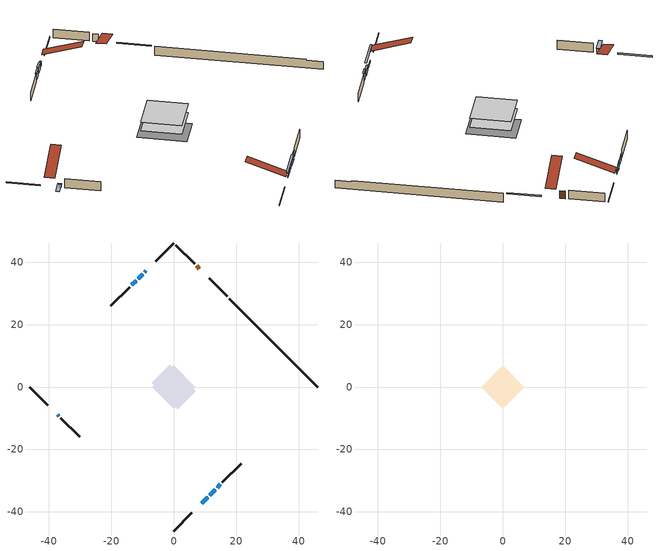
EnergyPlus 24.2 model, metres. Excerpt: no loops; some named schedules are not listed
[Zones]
conditioned space
 floor adiabatic (AdiabaticFloorConstruction): -6.96,0 0,6.96 6.96,0 0,-6.96 z0.61
 floor foundation (Slab1 construction): -7.09,1.32 -1.32,7.09 7.09,-1.32 1.32,-7.09 z-1.83
 wall outside (RimJoist1 construction): 0,-46.12 5.81,-40.31 / -46.12,0 -40.31,-5.81 / 0,46.12 -5.81,40.31 / 17.12,29 11.31,34.81 z0.61:0.91
 wall outside (AdiabaticWallConstruction 1): 8.21,37.91 7.32,38.8 z0.61:2.64
 wall outside (AdiabaticWallConstruction): -8.91,37.21 -9.29,36.83 / -37.21,-8.91 -36.83,-9.29 z0.61:1.5; 8.91,-37.21 10.85,-35.27 z0.61:1.09; -9.94,36.17 -11.38,34.74 / -12.04,34.08 -13.44,32.68 z0.61:2.13; 11.51,-34.61 13.23,-32.88 z0.61:1.6; 13.89,-32.23 14.95,-31.16 z0.61:2.62
 wall outside (Wall1 construction): 15.61,-30.51 21.61,-24.51 / -36.17,-9.94 -30.17,-15.95 / -14.09,32.02 -20.1,26.02 / 6.66,39.46 0.66,45.46 z0.61:3.05
 wall foundation (FoundationWall1 construction): 17.78,28.34,-1.83 17.78,28.34,0.61 43.28,2.83,0.61 43.28,2.83,0.28 46.12,0,0.28 46.12,0,-1.83
 window (WindowConstruction 4): -8.91,37.21 -9.29,36.83 z0.61:1.5
 window (WindowConstruction 6): 8.91,-37.21 10.85,-35.27 z0.61:1.09
 window (WindowConstruction 5): -37.21,-8.91 -36.83,-9.29 z0.61:1.5
 window (WindowConstruction): -9.94,36.17 -11.38,34.74 z0.61:2.13
 window (WindowConstruction 1): -12.04,34.08 -13.44,32.68 z0.61:2.13
 window (WindowConstruction 2): 11.51,-34.61 13.23,-32.88 z0.61:1.6
 window (WindowConstruction 3): 13.89,-32.23 14.95,-31.17 z0.61:2.62
 door (Door): 8.21,37.91 7.32,38.8 z0.61:2.64
 ceiling adiabatic (AdiabaticFloorConstruction): 0,-6.96 6.96,0 0,6.96 -6.96,0 z0.61
attic - vented
 floor to conditioned space (Floor1 construction Reversed): -6.96,0 0,6.96 6.96,0 0,-6.96 z3.05
 roof outside (Roof1 construction): 8.25,-37.86,3.05 1.47,-31.08,6.24 -0.31,-32.87,6.24 6.47,-39.65,3.05; -37.86,-8.25,3.05 -31.08,-1.47,6.24 -32.87,0.31,6.24 -39.65,-6.47,3.05; -8.25,37.86,3.05 -1.47,31.08,6.24 0.31,32.87,6.24 -6.47,39.65,3.05; 8.87,37.25,3.05 2.08,30.47,6.24 3.87,28.68,6.24 10.65,35.46,3.05
shading: -9.43,36.69 -8.77,37.35 -9.06,37.64 -9.72,36.98 z1.7; 12.72,-33.4 7.04,-39.07 7.34,-39.36 13.01,-33.69 z3.73; -36.69,-9.43 -37.35,-8.77 -39.94,-11.36 -39.28,-12.02 z1.7; -11.52,34.59 -9.8,36.31 -10.09,36.61 -11.81,34.89 z2.34; -13.58,32.54 -11.89,34.22 -12.19,34.51 -13.87,32.83 z2.34; 13.38,-32.74 11.37,-34.75 11.66,-35.04 13.67,-33.03 z1.8; 15.09,-31.02 13.75,-32.37 14.04,-32.66 15.38,-31.31 z2.82
[Building]
Building 1: Terrain=Suburbs
[Site:Location]
Quebec Intl AP_QC: Latitude {deg}=46.8; Longitude {deg}=-71.38; Time Zone {hr}=-5; Elevation {m}=74; Keep Site Location Information=Yes
[Site:GroundTemperature:Shallow]
0.0108218, -2.24938, -2.43038, -1.3578, 2.94801, 7.23376, 10.9493, 13.303, 13.5029, 11.5886, 7.96783, 3.81355
[Site:WaterMainsTemperature]
Calculation Method=Schedule; Temperature Schedule=mains temperature schedule
[Material] Roughness=Rough; Thermal Absorptance=0.9
Name | Thickness {m} | Conductivity {W/m-K} | Density {kg/m3} | Specific Heat {J/kg-K} | Solar Absorptance | Visible Absorptance
asphalt or fiberglass shingles | 0.00635 | 0.162714 | 1121.4 | 1465.45 | 0.4 | 0.4
ceiling loosefill ins | 0.254 | 0.0480833 | 16.02 | 1046.75 | 0.7 | 0.7
ceiling stud and cavity | 0.1397 | 0.0918254 | 65.682 | 1177.47 | 0.7 | 0.7
concrete 4.0 in. | 0.1016 | 1.803125 | 2242.8 | 837.4 | 0.7 | 0.7
concrete 8.0 in. | 0.2032 | 1.803125 | 2242.8 | 837.4 | 0.7 | 0.7
door material | 0.04445 | 0.188738 | 512.64 | 1214.23 | 0.7 | 0.7
exterior vertical ins | 0.0274873 | 0.029427 | 32.04 | 1214.23 | 0.7 | 0.7
floor covering | 0.0127 | 0.0433444 | 54.468 | 1339.84 | 0.6 | 0.6
floor rigid ins; wall rigid ins 1 | 0.512978 | 0.029427 | 32.04 | 1214.23 | 0.7 | 0.7
floor stud and cavity | 0.1397 | 1.75129 | 37.0049 | 1207.88 | 0.7 | 0.7
furniture material conditioned space 1 | 0.1524 | 0.115458 | 640.8 | 1214.23 | 0.6 | 0.6
gypsum board | 0.0127 | 0.160291 | 801 | 837.4 | 0.6 | 0.6
gypsum board 1 | 0.0127 | 0.160291 | 801 | 837.4 | 0.7 | 0.7
osb sheathing 0.5 in. | 0.0127 | 0.115458 | 512.64 | 1214.23 | 0.7 | 0.7
osb sheathing 0.75 in. | 0.01905 | 0.115458 | 512.64 | 1214.23 | 0.7 | 0.7
osb sheathing 2.0 in. | 0.0508 | 0.115458 | 512.64 | 1214.23 | 0.7 | 0.7
rim joist rigid ins; wall rigid ins | 0.051816 | 0.029427 | 32.04 | 1214.23 | 0.7 | 0.7
rim joist stud and cavity | 0.0508 | 0.0596592 | 125.044 | 1163.47 | 0.6 | 0.6
wall stud and cavity | 0.1397 | 0.219171 | 139.0536 | 1170.24 | 0.7 | 0.7
wall stud and cavity 1 | 0.0889 | 0.380278 | 52.3479 | 1209.89 | 0.7 | 0.7
wall stud and cavity 2 | 0.0889 | 0.391764 | 83.0341 | 1211.67 | 0.7 | 0.7
wood siding | 0.0254 | 0.102417 | 544.68 | 1172.36 | 0.4 | 0.4
wood siding 1; wood siding 2; wood siding 3 | 0.0254 | 0.102417 | 544.68 | 1172.36 | 0.7 | 0.7
[WindowMaterial:SimpleGlazingSystem]
Name | U-Factor {W/m2-K} | Solar Heat Gain Coefficient
WindowMaterial | 2.1389 | 0.4
WindowMaterial 1 | 2.02534 | 0.43
WindowMaterial 2 | 2.26666 | 0.36
WindowMaterial 3 | 2.22691 | 0.38
WindowMaterial 4 | 6.78351 | 0.73
WindowMaterial 5 | 2.557939 | 0.29
[Construction]
AdiabaticFloorConstruction: floor stud and cavity, floor rigid ins, osb sheathing 0.75 in., floor covering
AdiabaticWallConstruction: wood siding 2, wall rigid ins 1, wall stud and cavity 1, gypsum board
AdiabaticWallConstruction 1: wood siding 3, wall rigid ins 1, wall stud and cavity 1, gypsum board
Door: door material
Floor1 construction Reversed: gypsum board, ceiling stud and cavity, ceiling loosefill ins
FoundationWall1 construction: concrete 8.0 in., gypsum board 1
furniture construction conditioned space 1: furniture material conditioned space 1
PartitionWallConstruction: gypsum board, wall stud and cavity 2, gypsum board
RimJoist1 construction: wood siding 1, rim joist rigid ins, osb sheathing 2.0 in., rim joist stud and cavity
Roof1 construction: asphalt or fiberglass shingles
Slab1 construction: concrete 4.0 in.
Wall1 construction: wood siding, wall rigid ins, osb sheathing 0.5 in., wall stud and cavity, gypsum board
WindowConstruction: WindowMaterial
WindowConstruction 1: WindowMaterial 1
WindowConstruction 2: WindowMaterial 2
WindowConstruction 3: WindowMaterial 3
WindowConstruction 4; WindowConstruction 5: WindowMaterial 4
WindowConstruction 6: WindowMaterial 5
[Zone] Multiplier=1; Part of Total Floor Area=Yes
Name | Volume {m3}
attic - vented | 50.2885
conditioned space | 497.2
[Space]
Name | Zone | Volume {m3}
attic - vented 1 | attic - vented | 50.2885
conditioned space 1 | conditioned space | 497.2
[ZoneInfiltration:EffectiveLeakageArea]
infil attic - vented 1: Zone or Space=attic - vented 1; Schedule=Always On Discrete; Effective Air Leakage Area {cm2}=3578.58; Stack Coefficient=0.000222264; Wind Coefficient=1.00729e-05
[ZoneMixing]
whole house fan mix: Zone or Space=attic - vented; Schedule=Always On Continuous; Design Flow Rate Calculation Method=Flow/Zone; Design Flow Rate {m3/s}=0; Source Zone or Space=conditioned space
[SurfaceProperty:ExposedFoundationPerimeter]
Slab1: Exposed Perimeter Calculation Method=TotalExposedPerimeter; Total Exposed Perimeter {m}=40.08
[InternalMass] Zone or ZoneList=conditioned space; Space or SpaceList=conditioned space 1
Name | Construction | Surface Area {m2}
furniture mass conditioned space 1 | furniture construction conditioned space 1 | 77.5212
partition wall mass | PartitionWallConstruction | 193.803
[Lights]
interior lighting: Zone or ZoneList or Space or SpaceList=conditioned space 1; Schedule=interior lighting schedule; Design Level Calculation Method=LightingLevel; Lighting Level {W}=343.2; Return Air Fraction=0; Fraction Radiant=0.6; Fraction Visible=0.2; Fraction Replaceable=1
[People]
occupants: Zone or ZoneList or Space or SpaceList=conditioned space 1; Number of People Schedule=occupants schedule; Number of People Calculation Method=People; Number of People=3; Fraction Radiant=0.314171; Sensible Heat Fraction=0.56303; Activity Level Schedule=occupants activity schedule; Carbon Dioxide Generation Rate {m3/s-W}=0; Enable ASHRAE 55 Comfort Warnings=No; Mean Radiant Temperature Calculation Type=EnclosureAveraged
[ElectricEquipment] Zone or ZoneList or Space or SpaceList=conditioned space 1; Design Level Calculation Method=EquipmentLevel
Name | Schedule | Design Level {W} | Fraction Latent | Fraction Radiant | Fraction Lost
clothes dryer | clothes dryer schedule | 140.772 | 0.015 | 0.081 | 0.85
clothes washer | clothes washer schedule | 32.1985 | 0.03 | 0.162 | 0.7
cooking range | cooking range schedule | 215.147 | 0.08 | 0.432 | 0.2
dishwasher | dishwasher schedule | 66.8632 | 0.3 | 0.18 | 0.4
fridge | fridge schedule | 72.9452 | 0 | 0.6 | 0
mech vent bath fan 0 | mech vent bath fan 0 schedule | 50.2 | 0 | 0 | 1
mech vent house fan | mech vent house fan schedule | 0 | 0 | 0 | 1
mech vent house fan cfis | mech vent house fan cfis schedule | 0 | 0 | 0 | 0
mech vent range fan 0 | mech vent range fan 0 schedule | 57 | 0 | 0 | 1
misc plug loads | misc plug loads schedule | 494.7 | 0.045 | 0.513 | 0.1
whole house fan | Always On Discrete | 0 | 0 | 0 | 1
[OtherEquipment] Zone or ZoneList or Space or SpaceList=conditioned space 1; Design Level Calculation Method=EquipmentLevel
Name | Fuel Type | Schedule | Design Level {W} | Fraction Latent | Fraction Radiant | Fraction Lost
clothes dryer 1 | Electricity | clothes dryer schedule | 0 | 0.015 | 0.081 | 0.85
cooking range 1 | Electricity | cooking range schedule | 0 | 0.08 | 0.432 | 0.2
general water use latent | None | general water use schedule | 62.594 | 1 | 0 | 0
general water use sensible | None | general water use schedule | -61.6891 | 0 | 0.6 | 0
mech vent house fan latent load | None | Always On Discrete | 0 | 1 | 0 | 0
mech vent house fan sensible load | None | Always On Discrete | 0 | 0 | 0 | 0
water heater energy adjustment1 | Electricity | Always On Discrete | 0.01 | 0 | 0 | 1
[ZoneInfiltration:DesignFlowRate] Zone or ZoneList or Space or SpaceList=conditioned space 1; Schedule=Always On Discrete; Design Flow Rate Calculation Method=Flow/Zone; Design Flow Rate {m3/s}=0
infil flow; natural vent flow; whole house fan flow
[ZoneControl:Thermostat]
conditioned space Thermostat: Zone or ZoneList=conditioned space; Control Type Schedule=conditioned space Thermostat Schedule; Control 1=conditioned space temperature setpoint; Temperature Difference Between Cutout And Setpoint {deltaC}=0
[ZoneHVAC:Baseboard:Convective:Electric]
electric baseboard: Availability Schedule=Always On Discrete; Heating Design Capacity {W}=8423.45; Efficiency=1
[AirLoopHVAC:UnitarySystem]
unit heater unitary system: Control Type=Load; Controlling Zone or Thermostat Location=conditioned space; Dehumidification Control Type=None; Availability Schedule=Always On Discrete; Supply Fan=unit heater supply fan; Fan Placement=BlowThrough; Supply Air Fan Operating Mode Schedule=unit heater auto fan schedule; Heating Coil=unit heater htg coil; DX Heating Coil Sizing Ratio=1; Use DOAS DX Cooling Coil=No; Minimum Supply Air Temperature {C}=2; Latent Load Control=SensibleOnlyLoadControl; Cooling Supply Air Flow Rate Method=None; Heating Supply Air Flow Rate Method=SupplyAirFlowRate; Heating Supply Air Flow Rate {m3/s}=0.00141584; No Load Supply Air Flow Rate Method=SupplyAirFlowRate; No Load Supply Air Flow Rate {m3/s}=0; No Load Supply Air Flow Rate Control Set To Low Speed=Yes; Maximum Supply Air Temperature {C}=48.8889; Maximum Outdoor Dry-Bulb Temperature for Supplemental Heater Operation {C}=21; Ancillary On-Cycle Electric Power {W}=0; Ancillary Off-Cycle Electric Power {W}=0
[Fan:SystemModel]
unit heater supply fan: Availability Schedule=Always On Discrete; Design Maximum Air Flow Rate {m3/s}=0.00141584; Speed Control Method=Discrete; Electric Power Minimum Flow Rate Fraction=0.2; Design Pressure Rise {Pa}=500; Motor Efficiency=1; Motor In Air Stream Fraction=1; Design Electric Power Consumption {W}=Autosize; Design Power Sizing Method=PowerPerFlow; Electric Power Per Unit Flow Rate {W/(m3/s)}=28251.7; Electric Power Per Unit Flow Rate Per Unit Pressure {W/((m3/s)-Pa)}=1.66667; Fan Total Efficiency=0.7; Motor Loss Radiative Fraction=0; Number of Speeds=1; Speed Flow Fraction 1=1; Speed Electric Power Fraction 1=1
[Coil:Heating:Fuel]
unit heater htg coil: Availability Schedule=Always On Discrete; Fuel Type=OtherFuel1; Burner Efficiency=0.3; Nominal Capacity {W}=0.293071; On Cycle Parasitic Electric Load {W}=0; Off Cycle Parasitic Fuel Load {W}=0
[Zone equipment]
conditioned space: electric baseboard, unit heater unitary system
[Foundation:Kiva]
Foundation Kiva 1: Initial Indoor Air Temperature {C}=18; Wall Height Above Grade {m}=0.609996; Wall Depth Below Slab {m}=0.2032; Custom Block Material Name 1=exterior vertical ins; Custom Block Depth 1 {m}=2.43998; Custom Block X Position 1 {m}=0.2159; Custom Block Z Position 1 {m}=0
[Foundation:Kiva:Settings]
Soil Conductivity {W/m-K}=0.849921; Soil Density {kg/m3}=1842.3; Soil Specific Heat {J/kg-K}=418.7; Ground Solar Absorptivity=0.9; Ground Thermal Absorptivity=0.9; Ground Surface Roughness {m}=0.03; Far-Field Width {m}=40; Deep-Ground Boundary Condition=ZeroFlux; Deep-Ground Depth {m}=40; Minimum Cell Dimension {m}=0.2; Maximum Cell Growth Coefficient=3; Simulation Timestep=Timestep
[Exterior:Lights]
exterior lighting: Schedule=exterior lighting schedule; Design Level {W}=75.6
[EnergyManagementSystem:GlobalVariable]
infil_program_Qfan
infil_program_Qinf
natural_vent_program_Qnv
natural_vent_program_Qwhf
[EnergyManagementSystem:Sensor]
Name | Output:Variable or Output:Meter Index Key | Output:Variable or Output:Meter
airflow_gain | infil flow | Infiltration Sensible Heat Gain Energy
airflow_gain_1 | natural vent flow | Infiltration Sensible Heat Gain Energy
airflow_gain_2 | whole house fan flow | Infiltration Sensible Heat Gain Energy
airflow_loss | infil flow | Infiltration Sensible Heat Loss Energy
airflow_loss_1 | natural vent flow | Infiltration Sensible Heat Loss Energy
airflow_loss_2 | whole house fan flow | Infiltration Sensible Heat Loss Energy
clg_load_cond |  | Cooling:EnergyTransfer:Zone:CONDITIONED SPACE
clg_sp_s; clg_sp_s_1 | cooling setpoint | Schedule Value
clothes_dryer_exhaust_0_sch_s | clothes dryer exhaust 0 schedule | Schedule Value
conditioned_space_clg_unmet_s | conditioned space | Zone Cooling Setpoint Not Met Time
conditioned_space_htg_unmet_s | conditioned space | Zone Heating Setpoint Not Met Time
cool_season | cooling season schedule | Schedule Value
fridge_tin_s | conditioned space | Zone Mean Air Temperature
htg_load_cond |  | Heating:EnergyTransfer:Zone:CONDITIONED SPACE
htg_sp_s; htg_sp_s_1 | heating setpoint | Schedule Value
ig_ee_conv | clothes dryer | Electric Equipment Convective Heating Energy
ig_ee_conv_2 | cooking range | Electric Equipment Convective Heating Energy
ig_ee_conv_4 | fridge | Electric Equipment Convective Heating Energy
ig_ee_conv_5 | misc plug loads | Electric Equipment Convective Heating Energy
ig_ee_conv_6 | whole house fan | Electric Equipment Convective Heating Energy
ig_ee_rad | clothes dryer | Electric Equipment Radiant Heating Energy
ig_ee_rad_2 | cooking range | Electric Equipment Radiant Heating Energy
ig_ee_rad_4 | fridge | Electric Equipment Radiant Heating Energy
ig_ee_rad_5 | misc plug loads | Electric Equipment Radiant Heating Energy
ig_ee_rad_6 | whole house fan | Electric Equipment Radiant Heating Energy
ig_lgt_conv | interior lighting | Lights Convective Heating Energy
ig_lgt_rad | interior lighting | Lights Radiant Heating Energy
ig_lgt_vis | interior lighting | Lights Visible Radiation Heating Energy
ig_oe_conv | clothes dryer 1 | Other Equipment Convective Heating Energy
ig_oe_conv_1 | cooking range 1 | Other Equipment Convective Heating Energy
ig_oe_conv_2 | general water use latent | Other Equipment Convective Heating Energy
ig_oe_conv_3 | general water use sensible | Other Equipment Convective Heating Energy
ig_oe_conv_4 | water heater energy adjustment1 | Other Equipment Convective Heating Energy
ig_oe_rad | clothes dryer 1 | Other Equipment Radiant Heating Energy
ig_oe_rad_1 | cooking range 1 | Other Equipment Radiant Heating Energy
ig_oe_rad_2 | general water use latent | Other Equipment Radiant Heating Energy
ig_oe_rad_3 | general water use sensible | Other Equipment Radiant Heating Energy
ig_oe_rad_4 | water heater energy adjustment1 | Other Equipment Radiant Heating Energy
ig_ppl_conv | occupants | People Convective Heating Energy
ig_ppl_rad | occupants | People Radiant Heating Energy
im_conv | furniture mass conditioned space 1 | Surface Inside Face Convection Heat Gain Energy
im_conv_1 | partition wall mass | Surface Inside Face Convection Heat Gain Energy
im_ig | furniture mass conditioned space 1 | Surface Inside Face Internal Gains Radiation Heat Gain Energy
im_ig_1 | partition wall mass | Surface Inside Face Internal Gains Radiation Heat Gain Energy
im_lgt | furniture mass conditioned space 1 | Surface Inside Face Lights Radiation Heat Gain Energy
im_lgt_1 | partition wall mass | Surface Inside Face Lights Radiation Heat Gain Energy
im_sol | furniture mass conditioned space 1 | Surface Inside Face Solar Radiation Heat Gain Energy
im_sol_1 | partition wall mass | Surface Inside Face Solar Radiation Heat Gain Energy
im_surf | furniture mass conditioned space 1 | Surface Inside Face Net Surface Thermal Radiation Heat Gain Energy
im_surf_1 | partition wall mass | Surface Inside Face Net Surface Thermal Radiation Heat Gain Energy
mech_vent_bath_fan_0_sch_s | mech vent bath fan 0 schedule | Schedule Value
mech_vent_range_fan_0_sch_s | mech vent range fan 0 schedule | Schedule Value
mv_conv | mech vent bath fan 0 | Electric Equipment Convective Heating Energy
mv_conv_1 | mech vent house fan | Electric Equipment Convective Heating Energy
mv_conv_2 | mech vent house fan cfis | Electric Equipment Convective Heating Energy
mv_conv_3 | mech vent range fan 0 | Electric Equipment Convective Heating Energy
mv_conv_4 | mech vent house fan latent load | Other Equipment Convective Heating Energy
mv_conv_5 | mech vent house fan sensible load | Other Equipment Convective Heating Energy
mv_rad | mech vent bath fan 0 | Electric Equipment Radiant Heating Energy
mv_rad_1 | mech vent house fan | Electric Equipment Radiant Heating Energy
mv_rad_2 | mech vent house fan cfis | Electric Equipment Radiant Heating Energy
mv_rad_3 | mech vent range fan 0 | Electric Equipment Radiant Heating Energy
mv_rad_4 | mech vent house fan latent load | Other Equipment Radiant Heating Energy
mv_rad_5 | mech vent house fan sensible load | Other Equipment Radiant Heating Energy
natural_vent_s | natural vent schedule | Schedule Value
out_pb_s |  | Site Outdoor Air Barometric Pressure
out_wt_s |  | Site Outdoor Air Humidity Ratio
site_vw_s |  | Site Wind Speed
ss_back_out | Window1 | Surface Window Shortwave from Zone Back Out Window Heat Transfer Rate
ss_back_out_1 | Window10 | Surface Window Shortwave from Zone Back Out Window Heat Transfer Rate
ss_back_out_2 | Window2 | Surface Window Shortwave from Zone Back Out Window Heat Transfer Rate
ss_back_out_3 | Window3 | Surface Window Shortwave from Zone Back Out Window Heat Transfer Rate
ss_back_out_4 | Window5 | Surface Window Shortwave from Zone Back Out Window Heat Transfer Rate
ss_back_out_5 | Window6 | Surface Window Shortwave from Zone Back Out Window Heat Transfer Rate
ss_back_out_6 | Window9 | Surface Window Shortwave from Zone Back Out Window Heat Transfer Rate
ss_conv | Door1 | Surface Inside Face Convection Heat Gain Energy
ss_conv_1 | Window1 | Surface Inside Face Convection Heat Gain Energy
ss_conv_2 | Window10 | Surface Inside Face Convection Heat Gain Energy
ss_conv_3 | Window2 | Surface Inside Face Convection Heat Gain Energy
ss_conv_4 | Window3 | Surface Inside Face Convection Heat Gain Energy
ss_conv_5 | Window5 | Surface Inside Face Convection Heat Gain Energy
ss_conv_6 | Window6 | Surface Inside Face Convection Heat Gain Energy
ss_conv_7 | Window9 | Surface Inside Face Convection Heat Gain Energy
ss_ig | Door1 | Surface Inside Face Internal Gains Radiation Heat Gain Energy
ss_ig_1 | Window1 | Surface Inside Face Internal Gains Radiation Heat Gain Energy
ss_ig_2 | Window10 | Surface Inside Face Internal Gains Radiation Heat Gain Energy
ss_ig_3 | Window2 | Surface Inside Face Internal Gains Radiation Heat Gain Energy
ss_ig_4 | Window3 | Surface Inside Face Internal Gains Radiation Heat Gain Energy
ss_ig_5 | Window5 | Surface Inside Face Internal Gains Radiation Heat Gain Energy
ss_ig_6 | Window6 | Surface Inside Face Internal Gains Radiation Heat Gain Energy
ss_ig_7 | Window9 | Surface Inside Face Internal Gains Radiation Heat Gain Energy
ss_lgt | Door1 | Surface Inside Face Lights Radiation Heat Gain Energy
ss_sol | Door1 | Surface Inside Face Solar Radiation Heat Gain Energy
ss_surf | Door1 | Surface Inside Face Net Surface Thermal Radiation Heat Gain Energy
ss_surf_1 | Window1 | Surface Inside Face Net Surface Thermal Radiation Heat Gain Energy
ss_surf_2 | Window10 | Surface Inside Face Net Surface Thermal Radiation Heat Gain Energy
ss_surf_3 | Window2 | Surface Inside Face Net Surface Thermal Radiation Heat Gain Energy
ss_surf_4 | Window3 | Surface Inside Face Net Surface Thermal Radiation Heat Gain Energy
ss_surf_5 | Window5 | Surface Inside Face Net Surface Thermal Radiation Heat Gain Energy
ss_surf_6 | Window6 | Surface Inside Face Net Surface Thermal Radiation Heat Gain Energy
ss_surf_7 | Window9 | Surface Inside Face Net Surface Thermal Radiation Heat Gain Energy
ss_trans_in | Window1 | Surface Window Transmitted Solar Radiation Rate
ss_trans_in_1 | Window10 | Surface Window Transmitted Solar Radiation Rate
ss_trans_in_2 | Window2 | Surface Window Transmitted Solar Radiation Rate
ss_trans_in_3 | Window3 | Surface Window Transmitted Solar Radiation Rate
ss_trans_in_4 | Window5 | Surface Window Transmitted Solar Radiation Rate
ss_trans_in_5 | Window6 | Surface Window Transmitted Solar Radiation Rate
ss_trans_in_6 | Window9 | Surface Window Transmitted Solar Radiation Rate
ss_trans_out | Window1 | Surface Inside Face Initial Transmitted Diffuse Transmitted Out Window Solar Radiation Rate
ss_trans_out_1 | Window10 | Surface Inside Face Initial Transmitted Diffuse Transmitted Out Window Solar Radiation Rate
ss_trans_out_2 | Window2 | Surface Inside Face Initial Transmitted Diffuse Transmitted Out Window Solar Radiation Rate
ss_trans_out_3 | Window3 | Surface Inside Face Initial Transmitted Diffuse Transmitted Out Window Solar Radiation Rate
ss_trans_out_4 | Window5 | Surface Inside Face Initial Transmitted Diffuse Transmitted Out Window Solar Radiation Rate
ss_trans_out_5 | Window6 | Surface Inside Face Initial Transmitted Diffuse Transmitted Out Window Solar Radiation Rate
ss_trans_out_6 | Window9 | Surface Inside Face Initial Transmitted Diffuse Transmitted Out Window Solar Radiation Rate
s_conv | Floor1 | Surface Inside Face Convection Heat Gain Energy
s_conv_1 | FoundationWall1 | Surface Inside Face Convection Heat Gain Energy
s_conv_10 | Wall1:225 | Surface Inside Face Convection Heat Gain Energy
s_conv_11 | Wall1:315 | Surface Inside Face Convection Heat Gain Energy
s_conv_12 | Wall1:45 | Surface Inside Face Convection Heat Gain Energy
s_conv_2 | inferred conditioned ceiling | Surface Inside Face Convection Heat Gain Energy
s_conv_3 | inferred conditioned floor | Surface Inside Face Convection Heat Gain Energy
s_conv_4 | RimJoist1:135 | Surface Inside Face Convection Heat Gain Energy
s_conv_5 | RimJoist1:225 | Surface Inside Face Convection Heat Gain Energy
s_conv_6 | RimJoist1:315 | Surface Inside Face Convection Heat Gain Energy
s_conv_7 | RimJoist1:45 | Surface Inside Face Convection Heat Gain Energy
s_conv_8 | Slab1 | Surface Inside Face Convection Heat Gain Energy
s_conv_9 | Wall1:135 | Surface Inside Face Convection Heat Gain Energy
s_ig | Floor1 | Surface Inside Face Internal Gains Radiation Heat Gain Energy
s_ig_1 | FoundationWall1 | Surface Inside Face Internal Gains Radiation Heat Gain Energy
s_ig_10 | Wall1:225 | Surface Inside Face Internal Gains Radiation Heat Gain Energy
s_ig_11 | Wall1:315 | Surface Inside Face Internal Gains Radiation Heat Gain Energy
s_ig_12 | Wall1:45 | Surface Inside Face Internal Gains Radiation Heat Gain Energy
s_ig_2 | inferred conditioned ceiling | Surface Inside Face Internal Gains Radiation Heat Gain Energy
s_ig_3 | inferred conditioned floor | Surface Inside Face Internal Gains Radiation Heat Gain Energy
s_ig_4 | RimJoist1:135 | Surface Inside Face Internal Gains Radiation Heat Gain Energy
s_ig_5 | RimJoist1:225 | Surface Inside Face Internal Gains Radiation Heat Gain Energy
s_ig_6 | RimJoist1:315 | Surface Inside Face Internal Gains Radiation Heat Gain Energy
s_ig_7 | RimJoist1:45 | Surface Inside Face Internal Gains Radiation Heat Gain Energy
s_ig_8 | Slab1 | Surface Inside Face Internal Gains Radiation Heat Gain Energy
s_ig_9 | Wall1:135 | Surface Inside Face Internal Gains Radiation Heat Gain Energy
s_lgt | Floor1 | Surface Inside Face Lights Radiation Heat Gain Energy
s_lgt_1 | FoundationWall1 | Surface Inside Face Lights Radiation Heat Gain Energy
s_lgt_10 | Wall1:225 | Surface Inside Face Lights Radiation Heat Gain Energy
s_lgt_11 | Wall1:315 | Surface Inside Face Lights Radiation Heat Gain Energy
s_lgt_12 | Wall1:45 | Surface Inside Face Lights Radiation Heat Gain Energy
s_lgt_2 | inferred conditioned ceiling | Surface Inside Face Lights Radiation Heat Gain Energy
s_lgt_3 | inferred conditioned floor | Surface Inside Face Lights Radiation Heat Gain Energy
s_lgt_4 | RimJoist1:135 | Surface Inside Face Lights Radiation Heat Gain Energy
s_lgt_5 | RimJoist1:225 | Surface Inside Face Lights Radiation Heat Gain Energy
s_lgt_6 | RimJoist1:315 | Surface Inside Face Lights Radiation Heat Gain Energy
s_lgt_7 | RimJoist1:45 | Surface Inside Face Lights Radiation Heat Gain Energy
s_lgt_8 | Slab1 | Surface Inside Face Lights Radiation Heat Gain Energy
s_lgt_9 | Wall1:135 | Surface Inside Face Lights Radiation Heat Gain Energy
s_sol | Floor1 | Surface Inside Face Solar Radiation Heat Gain Energy
s_sol_1 | FoundationWall1 | Surface Inside Face Solar Radiation Heat Gain Energy
